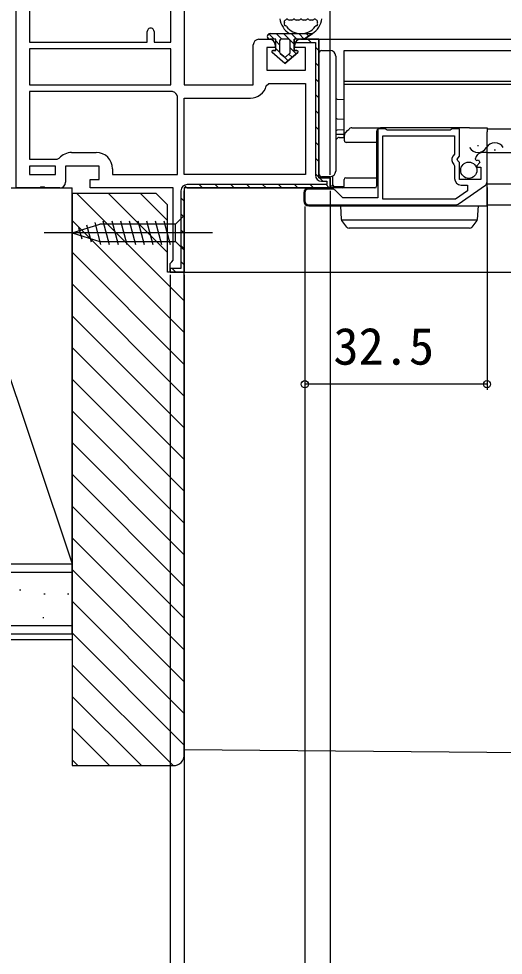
# Model space of a CAD drawing. Units: millimetres, scale not verified. Extents: x -525 to 525, y -783 to 779.
# Drawn here: x -304 to -217.6, y -627.9 to -460.9 of the extents above; entities that cross this region are included whole.
import ezdxf
from ezdxf.enums import TextEntityAlignment as Align

# ---------------------------------------------------------------- set-up
doc = ezdxf.new("R2010")
doc.units = ezdxf.units.MM
doc.header["$LTSCALE"] = 4
for name, color, linetype in [('0-3_YKK_11', 7, 'Continuous'), ('0-4_YKK_12', 2, 'Continuous'), ('0-5_YKK_13', 4, 'Continuous'), ('0-7_YKK_D', 6, 'Continuous'), ('0-9_YSS_K', 3, 'Continuous'), ('0-A_YSS_KE', 3, 'Continuous')]:
    doc.layers.add(name, color=color, linetype=linetype)
doc.styles.add('ＭＳ ゴシック', font='')
doc.styles.get('ＭＳ ゴシック').set_extended_font_data('MS Gothic')

msp = doc.modelspace()

# ---------------------------------------------------------------- linework, layer by layer
at = {"layer": '0-3_YKK_11'}
for p, q in [((-261.207, -464.576), (-259.307, -464.576)), ((-254.723, -465.174), (-254.721, -465.176)), ((-252.493, -464.576), (-251.893, -465.176)), ((-251.107, -465.961), (-250.507, -466.561)), ((-251.107, -468.789), (-250.507, -469.389)), ((-251.107, -471.618), (-250.507, -472.218)), ((-276.218, -474.052), (-276.6, -473.876)), ((-251.107, -474.446), (-250.507, -475.046)), ((-251.107, -477.275), (-250.507, -477.875)), ((-251.107, -480.103), (-250.507, -480.703)), ((-251.107, -482.931), (-250.507, -483.531)), ((-294.607, -484.776), (-290.208, -484.776)), ((-251.107, -485.76), (-250.507, -486.36)), ((-251.107, -488.588), (-249.82, -489.876)), ((-274.539, -490.613), (-274.072, -491.08)), ((-271.847, -490.476), (-271.247, -491.076)), ((-269.019, -490.476), (-268.419, -491.076)), ((-266.191, -490.476), (-265.591, -491.076)), ((-263.362, -490.476), (-262.762, -491.076)), ((-260.534, -490.476), (-259.934, -491.076)), ((-257.705, -490.476), (-257.105, -491.076)), ((-254.877, -490.476), (-254.277, -491.076)), ((-252.048, -490.476), (-251.448, -491.076)), ((-249.22, -490.476), (-248.715, -490.981)), ((-225.627, -493.95), (-220.807, -490.585)), ((-253.007, -491.976), (-253.007, -493.376)), ((-248.097, -491.276), (-252.307, -491.276)), ((-275.107, -492.873), (-274.507, -493.473)), ((-252.307, -494.076), (-226.027, -494.076)), ((-275.107, -495.701), (-274.507, -496.301)), ((-275.107, -498.529), (-274.507, -499.129)), ((-275.107, -501.358), (-274.507, -501.958)), ((-275.107, -504.186), (-274.507, -504.786)), ((-276.646, -505.476), (-276.046, -506.076))]:
    msp.add_line(p, q, dxfattribs=at)
for points in [[(-302.107, -420.676), (-302.107, -465.076), (-281.107, -465.076), (-281.107, -463.176)], [(-279.907, -463.176), (-279.907, -465.076), (-276.907, -465.076), (-276.907, -421.476), (-279.907, -421.476), (-279.907, -423.376)], [(-274.507, -421.976), (-274.507, -472.676), (-262.207, -472.676), (-262.207, -465.576)], [(-296.707, -491.076), (-299.349, -491.076), (-299.532, -490.956), (-300.082, -490.956), (-300.266, -491.076), (-304.507, -491.076), (-304.507, -440.076), (-329.607, -440.076), (-330.107, -440.576), (-330.607, -441.076), (-332.507, -441.076), (-332.507, -437.676), (-304.507, -437.676)], [(-253.807, -464.576), (-250.507, -464.576), (-250.507, -489.276), (-248.507, -489.276), (-248.507, -491.076), (-274.507, -491.076), (-274.507, -506.076), (-277.007, -506.076), (-277.007, -504.576), (-276.757, -504.28), (-276.507, -503.984), (-276.507, -491.076), (-291.307, -491.076), (-291.307, -489.576), (-289.707, -489.576), (-289.707, -487.176), (-295.707, -487.176), (-295.707, -490.076)], [(-274.007, -491.076), (-248.507, -491.076), (-248.507, -489.276), (-250.507, -489.276), (-250.507, -464.576), (-253.807, -464.576)], [(-258.307, -465.576), (-258.307, -466.076), (-259.807, -466.076), (-259.807, -470.076), (-252.907, -470.076), (-252.907, -466.076), (-254.807, -466.076), (-254.807, -465.576)], [(-254.724, -465.176), (-251.107, -465.176), (-251.107, -488.776)], [(-259.889, -472.858), (-259.403, -472.476), (-252.907, -472.476), (-252.907, -488.676)], [(-276.6, -473.876), (-302.107, -473.876), (-302.107, -485.976), (-297.2, -485.976), (-296.817, -485.798)], [(-287.308, -487.676), (-287.308, -488.676), (-275.707, -488.676), (-275.707, -474.768), (-275.884, -474.387)], [(-252.907, -488.676), (-274.507, -488.676), (-274.507, -475.076), (-262.707, -475.076)], [(-222.606, -485.957), (-222.355, -486.169), (-222.037, -486.083), (-221.766, -486.552), (-222.343, -487.129), (-222.241, -487.376), (-221.607, -487.376), (-221.607, -489.576), (-225.407, -489.576), (-225.407, -486.576), (-225.707, -486.276), (-225.86, -485.947), (-225.407, -485.407), (-225.407, -480.576), (-226.734, -480.576), (-226.907, -480.676), (-227.08, -480.776), (-238.334, -480.776), (-238.507, -480.676), (-238.68, -480.576), (-240.007, -480.576), (-240.007, -492.876), (-246.207, -492.876), (-247.602, -491.481)], [(-226.122, -493.076), (-239.107, -493.076), (-239.107, -481.776), (-226.307, -481.776), (-226.307, -485.079), (-226.55, -485.369)], [(-220.507, -490.011), (-220.507, -484.776), (-221.312, -484.776)], [(-226.414, -486.918), (-226.307, -487.148), (-226.307, -489.376)], [(-250.007, -489.876), (-249.107, -489.876), (-249.107, -490.476), (-274.007, -490.476)], [(-225.107, -490.576), (-224.007, -490.576), (-224.007, -491.599), (-226.122, -493.076)], [(-275.107, -491.576), (-275.107, -505.476), (-277.007, -505.476), (-277.007, -506.076), (-274.507, -506.076), (-274.507, -491.576)]]:
    msp.add_lwpolyline(points, dxfattribs=at)
for points in [[(-276.907, -466.276), (-302.107, -466.276), (-302.107, -472.676), (-276.907, -472.676)], [(-302.107, -488.676), (-297.507, -488.676), (-297.507, -487.176), (-302.107, -487.176)]]:
    msp.add_lwpolyline(points, close=True, dxfattribs=at)
for centre, radius, start, end in [((-280.507, -463.176), 0.6, 359.99999, 180.00001), ((-261.207, -465.576), 1, 90.00001, 179.99999), ((-259.307, -465.576), 1, 0.00001, 89.99999), ((-253.807, -465.576), 1, 90.00001, 179.99999), ((-253.807, -465.576), 1, 90.00002, 156.42181), ((-274.007, -472.176), 2.9, 220.32022, 229.67978), ((-262.707, -472.176), 2.9, 270.00001, 346.39104), ((-294.607, -487.676), 2.9, 90.00001, 139.63901), ((-290.208, -487.676), 2.9, 0.00001, 89.99999), ((-225.707, -486.076), 1.1, 139.99999, 229.99481), ((-221.312, -486.076), 1.3, 89.99998, 174.7841), ((-250.007, -488.776), 1.1, 180.00001, 269.99999), ((-296.707, -490.076), 1, 270.00001, 359.99999), ((-274.007, -491.576), 1.1, 90.00001, 179.99999), ((-225.107, -489.376), 1.2, 180.00001, 269.99999), ((-221.207, -490.011), 0.7, 304.91937, 359.99998), ((-252.307, -491.976), 0.7, 90.00001, 179.99999), ((-248.097, -491.976), 0.7, 45.00004, 90.00003), ((-252.307, -493.376), 0.7, 180.00001, 269.99999), ((-226.027, -493.376), 0.7, 269.99992, 304.91935)]:
    msp.add_arc(centre, radius, start, end, dxfattribs=at)
at = {"layer": '0-4_YKK_12'}
for p, q in [((-251.007, -464.576), (-131.007, -464.576)), ((-246.007, -472.076), (-131.007, -472.076)), ((-246.007, -472.576), (-131.007, -472.576)), ((-220.507, -480.576), (-131.007, -480.576)), ((-222.207, -483.516), (-222.007, -483.516)), ((-220.507, -484.776), (-131.007, -484.776)), ((-219.207, -484.276), (-219.007, -484.276)), ((-219.207, -484.276), (-219.007, -484.276)), ((-220.507, -490.376), (-131.007, -490.376)), ((-220.507, -494.076), (-131.007, -494.076)), ((-275.007, -506.076), (-196.229, -506.076))]:
    msp.add_line(p, q, dxfattribs=at)
msp.add_lwpolyline([(-246.007, -482.076), (-246.007, -466.576), (-131.007, -466.576)], dxfattribs=at)
for centre, start, end in [((-222.107, -483.057), 209.20254, 330.79746), ((-219.107, -484.734), 29.20254, 150.79746)]:
    msp.add_arc(centre, 1.718, start, end, dxfattribs=at)
at = {"layer": '0-5_YKK_13'}
for p, q in [((-255.339, -461.175), (-255.771, -461.175)), ((-254.107, -461.175), (-254.539, -461.175)), ((-252.875, -461.175), (-253.307, -461.175)), ((-251.643, -461.175), (-252.075, -461.175)), ((-258.482, -464.576), (-259.43, -463.628)), ((-259.208, -463.576), (-251.658, -463.576)), ((-257.135, -464.576), (-258.135, -463.576)), ((-255.73, -464.634), (-256.788, -463.576)), ((-254.441, -464.576), (-255.441, -463.576)), ((-253.099, -464.57), (-254.094, -463.576)), ((-252.302, -464.02), (-252.747, -463.576)), ((-258.207, -464.576), (-259.207, -464.576)), ((-258.207, -464.576), (-259.207, -464.576)), ((-258.207, -466.576), (-258.207, -464.576)), ((-258.207, -466.576), (-258.207, -464.576)), ((-257.507, -465.55), (-258.207, -464.85)), ((-257.507, -464.876), (-257.507, -466.875)), ((-257.507, -464.876), (-257.507, -466.875)), ((-255.907, -464.576), (-257.207, -464.576)), ((-255.907, -464.576), (-257.207, -464.576)), ((-254.907, -465.456), (-255.665, -464.698)), ((-255.607, -466.875), (-255.607, -464.876)), ((-255.607, -466.875), (-255.607, -464.876)), ((-254.907, -464.576), (-254.907, -466.576)), ((-253.107, -464.576), (-254.907, -464.576)), ((-254.907, -466.576), (-254.907, -464.576)), ((-253.107, -464.576), (-254.907, -464.576)), ((-258.726, -467.026), (-258.888, -466.864)), ((-256.557, -468.876), (-258.836, -466.932)), ((-256.557, -468.876), (-258.836, -466.932)), ((-258.705, -466.576), (-258.207, -466.576)), ((-258.207, -466.576), (-258.705, -466.576)), ((-257.507, -466.897), (-258.207, -466.197)), ((-257.402, -467.104), (-256.752, -467.658)), ((-256.752, -467.658), (-257.402, -467.104)), ((-254.278, -466.932), (-256.557, -468.876)), ((-256.557, -468.876), (-254.278, -466.932)), ((-256.363, -467.658), (-255.713, -467.104)), ((-256.363, -467.658), (-255.713, -467.104)), ((-255.275, -467.782), (-255.843, -467.215)), ((-254.548, -467.162), (-255.607, -466.103)), ((-254.907, -466.576), (-254.409, -466.576)), ((-254.409, -466.576), (-254.907, -466.576)), ((-250.507, -467.576), (-250.507, -467.076)), ((-250.007, -466.576), (-248.507, -466.576)), ((-256.002, -468.402), (-256.716, -467.689)), ((-250.507, -488.076), (-250.507, -467.576)), ((-247.507, -467.576), (-247.507, -488.076)), ((-247.212, -475.281), (-246.007, -475.302)), ((-247.212, -478.781), (-246.007, -478.802)), ((-246.007, -480.749), (-247.212, -480.77)), ((-245.72, -481.182), (-245.402, -480.863)), ((-245.402, -480.863), (-245.119, -480.581)), ((-244.624, -480.376), (-239.507, -480.376)), ((-224.603, -480.376), (-239.507, -480.376)), ((-223.613, -480.376), (-224.603, -480.376)), ((-223.613, -480.376), (-220.507, -480.376)), ((-220.507, -480.376), (-220.507, -481.076)), ((-247.207, -481.576), (-247.507, -481.576)), ((-247.507, -482.504), (-247.092, -482.148)), ((-246.007, -481.576), (-247.207, -481.576)), ((-246.896, -482.076), (-245.929, -482.076)), ((-245.934, -482.673), (-245.925, -481.671)), ((-240.207, -481.076), (-240.207, -489.576)), ((-220.507, -484.776), (-220.507, -481.076)), ((-240.207, -482.976), (-245.634, -482.976)), ((-220.507, -489.576), (-220.507, -484.776)), ((-250.507, -488.576), (-250.507, -488.076)), ((-248.507, -489.076), (-250.007, -489.076)), ((-247.99, -490.578), (-248.004, -488.94)), ((-248.507, -491.075), (-248.507, -490.776)), ((-246.022, -490.876), (-247.69, -490.876)), ((-246.005, -490.778), (-245.994, -489.573)), ((-245.694, -489.276), (-240.207, -489.276)), ((-240.207, -489.576), (-240.207, -490.776)), ((-220.507, -490.676), (-220.507, -489.576)), ((-220.507, -494.116), (-220.507, -490.676)), ((-253.207, -491.976), (-253.207, -493.376)), ((-240.507, -491.076), (-252.307, -491.076)), ((-220.507, -494.276), (-220.507, -494.116)), ((-252.307, -494.276), (-225.988, -494.276)), ((-225.988, -494.276), (-220.507, -494.276)), ((-294.507, -499.076), (-289.591, -497.526)), ((-290.496, -497.234), (-289.44, -501.176)), ((-276.057, -497.526), (-289.591, -497.526)), ((-289.013, -496.976), (-287.887, -501.176)), ((-287.46, -496.976), (-286.335, -501.176)), ((-285.907, -496.976), (-284.782, -501.176)), ((-284.354, -496.976), (-283.229, -501.176)), ((-282.801, -496.976), (-281.676, -501.176)), ((-281.248, -496.976), (-280.123, -501.176)), ((-279.695, -496.976), (-278.57, -501.176)), ((-278.142, -496.976), (-277.017, -501.176)), ((-274.507, -495.976), (-276.057, -497.526)), ((-276.057, -500.626), (-276.057, -497.526)), ((-274.507, -502.176), (-274.507, -495.976)), ((-246.441, -496.778), (-222.274, -496.778)), ((-246.391, -496.865), (-246.403, -496.849)), ((-245.512, -498.07), (-246.391, -496.865)), ((-222.324, -496.865), (-223.202, -498.07)), ((-222.312, -496.849), (-222.324, -496.865)), ((-269.507, -499.076), (-299.507, -499.076)), ((-294.507, -499.076), (-289.591, -500.626)), ((-293.36, -498.137), (-292.811, -500.187)), ((-291.928, -497.686), (-291.115, -500.722)), ((-223.606, -498.276), (-224.01, -498.276)), ((-289.591, -500.626), (-276.057, -500.626)), ((-274.507, -502.176), (-276.057, -500.626))]:
    msp.add_line(p, q, dxfattribs=at)
for points in [[(-251.658, -463.576), (-253.107, -464.576), (-251.658, -463.576)], [(-247.94, -490.741), (-248.507, -490.776), (-248.507, -490.476), (-248.507, -489.076)], [(-246.46, -496.691), (-246.607, -494.276), (-245.609, -494.276), (-223.105, -494.276), (-222.107, -494.276), (-222.255, -496.691)], [(-224.01, -498.276), (-244.704, -498.276), (-245.108, -498.276)]]:
    msp.add_lwpolyline(points, dxfattribs=at)
msp.add_circle((-223.757, -487.927), 1.45, dxfattribs=at)
for centre, radius, start, end in [((-253.707, -460.376), 3.8, 188.20609, 237.36313), ((-256.391, -461.475), 0.3, 110.02209, 202.28177), ((-256.479, -461.976), 0.2, 153.36701, 266.63299), ((-253.707, -460.376), 3.2, 202.28177, 203.14776), ((-256.925, -461.751), 0.3, 333.36701, 23.14776), ((-256.596, -460.911), 0.3, 290.02209, 328.16514), ((-256.508, -462.475), 0.3, 36.85224, 86.63299), ((-256.171, -461.175), 0.2, 36.8699, 148.16514), ((-253.707, -460.376), 3.2, 216.85224, 323.14776), ((-255.771, -460.875), 0.3, 216.8699, 270), ((-255.339, -460.875), 0.3, 270, 323.1301), ((-254.939, -461.175), 0.2, 36.8699, 143.1301), ((-254.539, -460.875), 0.3, 216.8699, 270), ((-254.107, -460.875), 0.3, 270, 323.1301), ((-253.707, -461.175), 0.2, 36.8699, 143.1301), ((-253.307, -460.875), 0.3, 216.8699, 270), ((-252.875, -460.875), 0.3, 270, 323.1301), ((-252.475, -461.175), 0.2, 36.8699, 143.1301), ((-252.075, -460.875), 0.3, 216.8699, 270), ((-253.707, -460.376), 3.8, 302.63687, 351.79391), ((-251.643, -460.875), 0.3, 270, 323.1301), ((-251.243, -461.175), 0.2, 31.83486, 143.1301), ((-250.907, -462.475), 0.3, 93.36701, 143.14776), ((-250.818, -460.911), 0.3, 211.83486, 249.97791), ((-250.936, -461.976), 0.2, 273.36701, 26.63299), ((-251.024, -461.475), 0.3, 337.71823, 69.97791), ((-250.489, -461.751), 0.3, 156.85224, 206.63299), ((-253.707, -460.376), 3.2, 336.85224, 337.71823), ((-259.208, -464.076), 0.5, 90.11462, 269.88538), ((-259.207, -464.076), 0.5, 89.88541, 270), ((-259.207, -464.076), 0.5, 269.88533, 269.99998), ((-257.207, -464.876), 0.3, 90, 180), ((-257.207, -464.876), 0.3, 90, 180), ((-255.907, -464.876), 0.3, 0, 90), ((-255.907, -464.876), 0.3, 0, 90), ((-258.705, -466.778), 0.202, 90, 229.53619), ((-258.705, -466.778), 0.202, 90, 229.53619), ((-257.207, -466.875), 0.3, 180, 229.53619), ((-257.207, -466.875), 0.3, 180, 229.53619), ((-255.907, -466.875), 0.3, 310.46381, 0), ((-255.907, -466.875), 0.3, 310.46381, 0), ((-254.409, -466.778), 0.202, 310.46378, 89.99997), ((-254.409, -466.778), 0.202, 310.46381, 90), ((-250.007, -467.076), 0.5, 90, 180), ((-248.507, -467.576), 1, 0, 90), ((-256.557, -467.43), 0.3, 229.53619, 310.46381), ((-256.557, -467.43), 0.3, 229.53619, 310.46381), ((-247.207, -474.981), 0.3, 180, 269), ((-247.207, -478.481), 0.3, 180, 269), ((-247.207, -481.07), 0.3, 91, 180), ((-244.624, -481.076), 0.7, 90, 135), ((-239.507, -481.076), 0.7, 90, 180), ((-246.896, -482.376), 0.3, 90, 130.60129), ((-245.225, -481.677), 0.7, 135, 179.5), ((-245.634, -482.676), 0.3, 179.5, 270), ((-250.007, -488.576), 0.5, 180, 270), ((-248.507, -488.076), 1, 270, 0), ((-247.69, -490.576), 0.3, 180.5, 270), ((-246.305, -490.776), 0.3, 270, 359.5), ((-245.694, -489.576), 0.3, 90, 179.5), ((-245.694, -489.576), 0.3, 90, 179.5), ((-240.507, -490.776), 0.3, 270, 0), ((-252.307, -491.976), 0.9, 90, 180), ((-252.307, -493.376), 0.9, 180, 270), ((-246.16, -496.673), 0.3, 183.5, 216.09486), ((-222.554, -496.673), 0.3, 323.90514, 356.5), ((-245.108, -497.776), 0.5, 216.09486, 270), ((-223.606, -497.776), 0.5, 270, 323.90514)]:
    msp.add_arc(centre, radius, start, end, dxfattribs=at)
at = {"layer": '0-7_YKK_D'}
for p, q in [((-248.507, -488.775), (-248.507, -245.076)), ((-248.507, -488.775), (-248.507, -245.076)), ((-248.507, -491.576), (-248.507, -705.888)), ((-248.507, -491.576), (-248.507, -685.888)), ((-248.507, -491.626), (-248.507, -705.888)), ((-220.507, -491.011), (-220.507, -527.076)), ((-253.007, -494.376), (-253.007, -664.108)), ((-253.007, -494.376), (-253.007, -527.076)), ((-253.007, -494.376), (-253.007, -664.108)), ((-277.007, -506.576), (-277.007, -705.888)), ((-274.507, -506.576), (-274.507, -725.888)), ((-274.507, -506.576), (-274.507, -725.888)), ((-274.507, -506.576), (-274.507, -705.888)), ((-274.507, -506.576), (-274.507, -664.108)), ((-274.507, -506.576), (-274.507, -705.888)), ((-220.507, -526.076), (-253.007, -526.076))]:
    msp.add_line(p, q, dxfattribs=at)
for centre in [(-253.007, -526.076), (-220.507, -526.076)]:
    msp.add_circle(centre, 0.637, dxfattribs=at)
at = {"layer": '0-9_YSS_K'}
for p, q in [((-317.007, -491.076), (-294.507, -491.076)), ((-317.007, -491.076), (-294.507, -558.076)), ((-294.507, -558.076), (-294.507, -491.076)), ((-293.66, -492.077), (-274.507, -511.229)), ((-288.003, -492.077), (-277.507, -502.573)), ((-282.346, -492.077), (-277.507, -496.916)), ((-294.507, -496.886), (-274.507, -516.886)), ((-294.507, -502.543), (-274.507, -522.543)), ((-294.507, -508.2), (-274.507, -528.2)), ((-294.507, -513.857), (-274.507, -533.857)), ((-294.507, -519.514), (-274.507, -539.514)), ((-294.507, -525.171), (-274.507, -545.171)), ((-294.507, -530.827), (-274.507, -550.827)), ((-294.507, -536.484), (-274.507, -556.484)), ((-294.507, -542.141), (-274.507, -562.141)), ((-294.507, -547.798), (-274.507, -567.798)), ((-294.507, -553.455), (-274.507, -573.455)), ((-317.007, -558.076), (-294.507, -558.076)), ((-294.507, -559.112), (-274.507, -579.112)), ((-466.849, -559.576), (-294.507, -559.576)), ((-303.686, -562.79), (-303.886, -562.79)), ((-299.338, -563.523), (-299.538, -563.523)), ((-295.124, -563.523), (-295.324, -563.523)), ((-294.507, -564.769), (-274.507, -584.769)), ((-466.849, -569.076), (-294.507, -569.076)), ((-299.565, -567.735), (-299.765, -567.735)), ((-294.507, -570.425), (-274.507, -590.425)), ((-466.849, -571.576), (-294.507, -571.576)), ((-294.507, -576.082), (-276.513, -594.077)), ((-294.507, -581.739), (-282.17, -594.077)), ((-294.507, -587.396), (-287.827, -594.077)), ((-274.507, -591.177), (-179.671, -592.035)), ((-294.507, -593.053), (-293.484, -594.077))]:
    msp.add_line(p, q, dxfattribs=at)
at = {"layer": '0-A_YSS_KE'}
for p, q in [((-466.849, -558.076), (-294.507, -558.076)), ((-294.507, -570.576), (-294.507, -558.076)), ((-466.849, -570.576), (-294.507, -570.576))]:
    msp.add_line(p, q, dxfattribs=at)
for points in [[(-294.507, -492.077), (-294.507, -594.077), (-276.507, -594.077)], [(-274.507, -592.077), (-274.507, -506.077), (-277.507, -506.077), (-277.507, -494.077), (-279.507, -492.077), (-294.507, -492.077)]]:
    msp.add_lwpolyline(points, dxfattribs=at)
msp.add_arc((-276.507, -592.077), 2, 270.00001, 359.99999, dxfattribs=at)

# ---------------------------------------------------------------- texts
at = {"layer": '0-7_YKK_D', "style": 'ＭＳ ゴシック'}
msp.add_text('32.5', height=6.598, dxfattribs=at).set_placement((-247.905, -524.576), align=Align.BOTTOM_LEFT)

doc.saveas('drawing.dxf')
